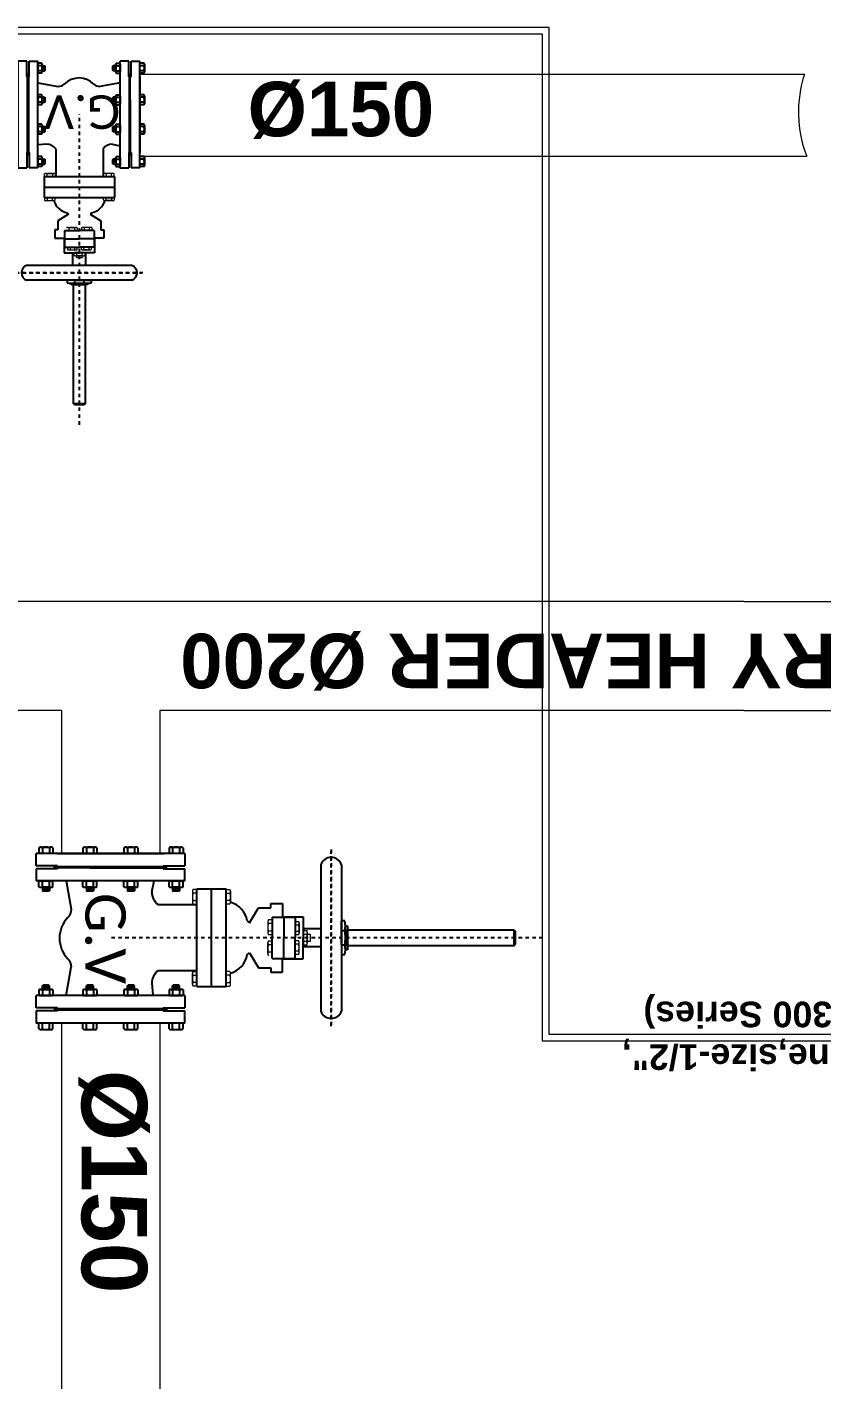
# Model space of a CAD drawing. Header units: inches. Extents: x -98933 to 1585249, y -3352739 to 192771.
# Drawn here: x 58104.57 to 58127.62, y 49889.17 to 49928.41 of the extents above; entities that cross this region are included whole.
import ezdxf

# ---------------------------------------------------------------- set-up
doc = ezdxf.new("R2010")
doc.units = ezdxf.units.IN
doc.header["$MEASUREMENT"] = 0
for name, pattern in [('CENTER2', [1.125, 0.75, -0.125, 0.125, -0.125]), ('CENTERX2', [4, 2.5, -0.5, 0.5, -0.5]), ('DASHED', [0.75, 0.5, -0.25])]:
    doc.linetypes.add(name, pattern=pattern)
doc.layers.get('0').update_dxf_attribs({"lineweight": 0})
for name, color, linetype in [('DIESEL_PUMP', 7, 'Continuous'), ('FIREFIGHTING', 241, 'Continuous'), ('flange', 33, 'Continuous'), ('OBJECT', 7, 'Continuous'), ('PUMP CETRE', 1, 'CENTERX2'), ('pump pipe', 241, 'Continuous')]:
    doc.layers.add(name, color=color, linetype=linetype)
for name, color, linetype, lineweight in [('DOOR', 222, 'Continuous', 0), ('Hydrant Pipe', 1, 'Continuous', 25), ('Pipe 40 mm', 1, 'Continuous', 25), ('stair 2', 210, 'Continuous', 9), ('wall', 7, 'Continuous', 0)]:
    doc.layers.add(name, color=color, linetype=linetype, lineweight=lineweight)
doc.styles.add('small', font='calibri.ttf', dxfattribs={"height": 4})
doc.styles.get("Standard").update_dxf_attribs({"font": 'arialbd.ttf', "height": 24})

# ---------------------------------------------------------------- blocks, each defined once
blk = doc.blocks.new('Gate Valve')
at = {"color": 8, "linetype": 'DASHED', "ltscale": 25}
for p, q in [((19520.2, 12754.2, -133037224.9), (19520.2, 12758, -133037224.9)), ((19522.1, 12758.4, -133037224.9), (19533.3, 12758.4, -133037224.9)), ((19523.9, 12761.5, -133037224.9), (19531.5, 12761.5, -133037224.9)), ((19523.9, 12758.4, -133037224.9), (19523.9, 12761.5, -133037224.9)), ((19524, 12754.2, -133037224.9), (19524, 12758, -133037224.9)), ((19531.5, 12761.5, -133037224.9), (19531.5, 12758.4, -133037224.9)), ((19531.5, 12758, -133037224.9), (19531.5, 12754.2, -133037224.9)), ((19535.2, 12758, -133037224.9), (19535.2, 12754.2, -133037224.9)), ((19511.2, 12746.2, -133037224.9), (19511.2, 12749.7, -133037224.9)), ((19511.2, 12746.2, -133037224.9), (19524.7, 12746.2, -133037224.9)), ((19512.9, 12750.1, -133037224.9), (19523, 12750.1, -133037224.9)), ((19514.5, 12746.2, -133037224.9), (19514.5, 12749.7, -133037224.9)), ((19521.3, 12749.7, -133037224.9), (19521.3, 12746.2, -133037224.9)), ((19524.7, 12749.7, -133037224.9), (19524.7, 12746.2, -133037224.9)), ((19530.8, 12749.7, -133037224.9), (19530.8, 12746.2, -133037224.9)), ((19544.3, 12746.2, -133037224.9), (19530.8, 12746.2, -133037224.9)), ((19542.6, 12750.1, -133037224.9), (19532.5, 12750.1, -133037224.9)), ((19534.2, 12749.7, -133037224.9), (19534.2, 12746.2, -133037224.9)), ((19540.9, 12746.2, -133037224.9), (19540.9, 12749.7, -133037224.9)), ((19544.3, 12746.2, -133037224.9), (19544.3, 12749.7, -133037224.9)), ((19509.5, 12722.7, -133037224.9), (19509.5, 12718.9, -133037224.9)), ((19509.5, 12722.7, -133037224.9), (19524.5, 12722.7, -133037224.9)), ((19511.4, 12718.4, -133037224.9), (19522.6, 12718.4, -133037224.9)), ((19513.3, 12722.7, -133037224.9), (19513.3, 12718.9, -133037224.9)), ((19520.7, 12718.9, -133037224.9), (19520.7, 12722.7, -133037224.9)), ((19524.5, 12718.9, -133037224.9), (19524.5, 12722.7, -133037224.9)), ((19531, 12718.9, -133037224.9), (19531, 12722.7, -133037224.9)), ((19545.9, 12722.7, -133037224.9), (19531, 12722.7, -133037224.9)), ((19544.1, 12718.4, -133037224.9), (19532.8, 12718.4, -133037224.9)), ((19534.7, 12718.9, -133037224.9), (19534.7, 12722.7, -133037224.9)), ((19542.2, 12722.7, -133037224.9), (19542.2, 12718.9, -133037224.9)), ((19478.6, 12676.2, -133037224.9), (19478.6, 12680, -133037224.9)), ((19478.6, 12676.2, -133037224.9), (19493.6, 12676.2, -133037224.9)), ((19480.5, 12680.5, -133037224.9), (19491.7, 12680.5, -133037224.9)), ((19482.3, 12676.2, -133037224.9), (19482.3, 12680, -133037224.9)), ((19489.8, 12680, -133037224.9), (19489.8, 12676.2, -133037224.9)), ((19493.6, 12680, -133037224.9), (19493.6, 12676.2, -133037224.9)), ((19561.9, 12680, -133037224.9), (19561.9, 12676.2, -133037224.9)), ((19576.9, 12676.2, -133037224.9), (19561.9, 12676.2, -133037224.9)), ((19575, 12680.5, -133037224.9), (19563.8, 12680.5, -133037224.9)), ((19565.6, 12680, -133037224.9), (19565.6, 12676.2, -133037224.9)), ((19573.1, 12676.2, -133037224.9), (19573.1, 12680, -133037224.9)), ((19576.9, 12676.2, -133037224.9), (19576.9, 12680, -133037224.9)), ((19478.6, 12646.3, -133037224.9), (19493.6, 12646.3, -133037224.9)), ((19478.6, 12646.3, -133037224.9), (19478.6, 12642.5, -133037224.9)), ((19482.3, 12646.3, -133037224.9), (19482.3, 12642.5, -133037224.9)), ((19489.8, 12642.5, -133037224.9), (19489.8, 12646.3, -133037224.9)), ((19493.6, 12642.5, -133037224.9), (19493.6, 12646.3, -133037224.9)), ((19576.9, 12646.3, -133037224.9), (19561.9, 12646.3, -133037224.9)), ((19561.9, 12642.5, -133037224.9), (19561.9, 12646.3, -133037224.9)), ((19565.6, 12642.5, -133037224.9), (19565.6, 12646.3, -133037224.9)), ((19573.1, 12646.3, -133037224.9), (19573.1, 12642.5, -133037224.9)), ((19576.9, 12646.3, -133037224.9), (19576.9, 12642.5, -133037224.9)), ((19480.5, 12642, -133037224.9), (19491.7, 12642, -133037224.9)), ((19575, 12642, -133037224.9), (19563.8, 12642, -133037224.9))]:
    blk.add_line(p, q, dxfattribs=at)
for centre, radius, start, end in [((19522.1, 12754.5, -133037224.9), 3.92, 61.493, 118.507), ((19527.7, 12743.5, -133037224.9), 15, 75.5225, 104.4775), ((19533.3, 12754.5, -133037224.9), 3.92, 61.493, 118.507), ((19512.9, 12746.6, -133037224.9), 3.53, 61.493, 118.507), ((19517.9, 12736.6, -133037224.9), 13.5, 75.5225, 104.4775), ((19523, 12746.6, -133037224.9), 3.53, 61.493, 118.507), ((19532.5, 12746.6, -133037224.9), 3.53, 61.493, 118.507), ((19537.5, 12736.6, -133037224.9), 13.5, 75.5225, 104.4775), ((19542.6, 12746.6, -133037224.9), 3.53, 61.493, 118.507), ((19511.4, 12722.4, -133037224.9), 3.92, 241.493, 298.507), ((19517, 12733.4, -133037224.9), 15, 255.5225, 284.4775), ((19522.6, 12722.4, -133037224.9), 3.92, 241.493, 298.507), ((19532.8, 12722.4, -133037224.9), 3.92, 241.493, 298.507), ((19538.5, 12733.4, -133037224.9), 15, 255.5225, 284.4775), ((19544.1, 12722.4, -133037224.9), 3.92, 241.493, 298.507), ((19480.5, 12676.6, -133037224.9), 3.92, 61.493, 118.507), ((19486.1, 12665.5, -133037224.9), 15, 75.5225, 104.4775), ((19491.7, 12676.6, -133037224.9), 3.92, 61.493, 118.507), ((19563.8, 12676.6, -133037224.9), 3.92, 61.493, 118.507), ((19569.4, 12665.5, -133037224.9), 15, 75.5225, 104.4775), ((19575, 12676.6, -133037224.9), 3.92, 61.493, 118.507), ((19480.5, 12645.9, -133037224.9), 3.92, 241.493, 298.507), ((19486.1, 12657, -133037224.9), 15, 255.5225, 284.4775), ((19491.7, 12645.9, -133037224.9), 3.92, 241.493, 298.507), ((19563.8, 12645.9, -133037224.9), 3.92, 241.493, 298.507), ((19569.4, 12657, -133037224.9), 15, 255.5225, 284.4775), ((19575, 12645.9, -133037224.9), 3.92, 241.493, 298.507)]:
    blk.add_arc(centre, radius, start, end, dxfattribs=at)
at = {"layer": 'DIESEL_PUMP', "color": 201, "linetype": 'Continuous', "ltscale": 0.01}
for p, q in [((19519.7, 12967.8, -133037224.9), (19521.1, 12969.3, -133037224.9)), ((19519.7, 12967.8, -133037224.9), (19535.8, 12967.8, -133037224.9)), ((19519.7, 12799.1, -133037224.9), (19519.7, 12967.8, -133037224.9)), ((19521.1, 12969.3, -133037224.9), (19534.3, 12969.3, -133037224.9)), ((19535.8, 12967.8, -133037224.9), (19534.3, 12969.3, -133037224.9)), ((19535.8, 12967.8, -133037224.9), (19535.8, 12799.1, -133037224.9)), ((19510.6, 12796.6, -133037224.9), (19510.6, 12793.1, -133037224.9)), ((19515.7, 12797.1, -133037224.9), (19515.7, 12799.1, -133037224.9)), ((19515.7, 12799.1, -133037224.9), (19539.8, 12799.1, -133037224.9)), ((19520.7, 12797.1, -133037224.9), (19515.7, 12797.1, -133037224.9)), ((19539.8, 12797.1, -133037224.9), (19515.7, 12797.1, -133037224.9)), ((19535.8, 12799.1, -133037224.9), (19519.7, 12799.1, -133037224.9)), ((19534.8, 12797.1, -133037224.9), (19520.7, 12797.1, -133037224.9)), ((19520.7, 12796.6, -133037224.9), (19520.7, 12793.1, -133037224.9)), ((19539.8, 12797.1, -133037224.9), (19534.8, 12797.1, -133037224.9)), ((19534.8, 12793.1, -133037224.9), (19534.8, 12796.6, -133037224.9)), ((19539.8, 12799.1, -133037224.9), (19539.8, 12797.1, -133037224.9)), ((19544.8, 12793.1, -133037224.9), (19544.8, 12796.6, -133037224.9)), ((19453.6, 12793.1, -133037224.9), (19602.2, 12793.1, -133037224.9)), ((19520.7, 12793.1, -133037224.9), (19510.6, 12793.1, -133037224.9)), ((19534.8, 12793.1, -133037224.9), (19520.7, 12793.1, -133037224.9)), ((19534.8, 12793.1, -133037224.9), (19544.8, 12793.1, -133037224.9)), ((19453.6, 12772.1, -133037224.9), (19602.2, 12772.1, -133037224.9)), ((19518.5, 12772.1, -133037224.9), (19518.5, 12754.2, -133037224.9)), ((19537, 12772.1, -133037224.9), (19537, 12754.2, -133037224.9)), ((19506.4, 12733.4, -133037224.9), (19506.4, 12754.2, -133037224.9)), ((19506.4, 12754.2, -133037224.9), (19527.7, 12754.2, -133037224.9)), ((19506.9, 12746.2, -133037224.9), (19527.7, 12746.2, -133037224.9)), ((19506.9, 12722.7, -133037224.9), (19506.9, 12746.2, -133037224.9)), ((19506.9, 12746.2, -133037224.9), (19527.7, 12746.2, -133037224.9)), ((19506.9, 12746.2, -133037224.9), (19527.7, 12746.2, -133037224.9)), ((19520.2, 12754.2, -133037224.9), (19535.2, 12754.2, -133037224.9)), ((19549.1, 12754.2, -133037224.9), (19527.7, 12754.2, -133037224.9)), ((19548.6, 12746.2, -133037224.9), (19527.7, 12746.2, -133037224.9)), ((19548.6, 12722.7, -133037224.9), (19548.6, 12746.2, -133037224.9)), ((19549.1, 12733.4, -133037224.9), (19549.1, 12754.2, -133037224.9)), ((19493, 12733.4, -133037224.9), (19506.9, 12733.4, -133037224.9)), ((19493, 12721.6, -133037224.9), (19493, 12733.4, -133037224.9)), ((19506.9, 12734.5, -133037224.9), (19527.7, 12734.5, -133037224.9)), ((19506.9, 12734.5, -133037224.9), (19527.7, 12734.5, -133037224.9)), ((19506.9, 12734.5, -133037224.9), (19527.7, 12734.5, -133037224.9)), ((19506.9, 12734.5, -133037224.9), (19527.7, 12734.5, -133037224.9)), ((19548.6, 12734.5, -133037224.9), (19527.7, 12734.5, -133037224.9)), ((19548.6, 12734.5, -133037224.9), (19527.7, 12734.5, -133037224.9)), ((19562.5, 12733.4, -133037224.9), (19548.6, 12733.4, -133037224.9)), ((19562.5, 12721.6, -133037224.9), (19562.5, 12733.4, -133037224.9)), ((19497.3, 12721.6, -133037224.9), (19493, 12721.6, -133037224.9)), ((19497.3, 12708.8, -133037224.9), (19497.3, 12721.6, -133037224.9)), ((19506.9, 12722.7, -133037224.9), (19527.7, 12722.7, -133037224.9)), ((19506.9, 12722.7, -133037224.9), (19527.7, 12722.7, -133037224.9)), ((19548.6, 12722.7, -133037224.9), (19527.7, 12722.7, -133037224.9)), ((19558.2, 12721.6, -133037224.9), (19562.5, 12721.6, -133037224.9)), ((19558.2, 12708.8, -133037224.9), (19558.2, 12721.6, -133037224.9)), ((19512.4, 12699.7, -133037224.9), (19497.3, 12708.8, -133037224.9)), ((19510.6, 12697.6, -133037224.9), (19512.4, 12699.7, -133037224.9)), ((19543.1, 12699.7, -133037224.9), (19558.2, 12708.8, -133037224.9)), ((19544.9, 12697.6, -133037224.9), (19543.1, 12699.7, -133037224.9)), ((19478.1, 12646.3, -133037224.9), (19478.1, 12676.2, -133037224.9)), ((19577.3, 12676.2, -133037224.9), (19478.1, 12676.2, -133037224.9)), ((19577.3, 12646.3, -133037224.9), (19577.3, 12676.2, -133037224.9)), ((19577.3, 12661.3, -133037224.9), (19478.1, 12661.3, -133037224.9)), ((19577.3, 12646.3, -133037224.9), (19478.1, 12646.3, -133037224.9))]:
    blk.add_line(p, q, dxfattribs=at)
for centre, radius, start, end in [((19515.7, 12771.8, -133037224.9), 25.3, 78.5364, 101.4636), ((19527.7, 12747.7, -133037224.9), 49.4, 81.7983, 98.2017), ((19539.8, 12771.8, -133037224.9), 25.3, 78.5364, 101.4636), ((19457.3, 12782.6, -133037224.9), 11.1, 109.5042, 250.4958), ((19598.5, 12782.6, -133037224.9), 11.1, 289.5042, 70.4958), ((19514.9, 12673.8, -133037224.9), 24.2, 100.3578, 163.7896), ((19540.5, 12673.8, -133037224.9), 24.2, 16.2104, 79.6422)]:
    blk.add_arc(centre, radius, start, end, dxfattribs=at)
at = {"layer": 'FIREFIGHTING'}
blk.add_line((19442.3, 12510.5, -133037224.9), (19442.3, 12607.5, -133037224.9), dxfattribs=at)
at = {"layer": 'flange', "color": 8}
for p, q in [((19435.7, 12620, -133037224.9), (19435.7, 12630.7, -133037224.9)), ((19436.3, 12632.4, -133037224.9), (19442.3, 12632.4, -133037224.9)), ((19470.1, 12620, -133037224.9), (19470.1, 12630.7, -133037224.9)), ((19475.9, 12632.4, -133037224.9), (19470.7, 12632.4, -133037224.9)), ((19476.4, 12620, -133037224.9), (19476.4, 12630.7, -133037224.9)), ((19580.1, 12620, -133037224.9), (19580.1, 12630.7, -133037224.9)), ((19580.7, 12632.4, -133037224.9), (19585.9, 12632.4, -133037224.9)), ((19586.4, 12620, -133037224.9), (19586.4, 12630.7, -133037224.9)), ((19620.3, 12632.4, -133037224.9), (19614.3, 12632.4, -133037224.9)), ((19620.8, 12620, -133037224.9), (19620.8, 12630.7, -133037224.9)), ((19436.3, 12628.9, -133037224.9), (19442.3, 12628.9, -133037224.9)), ((19436.3, 12621.8, -133037224.9), (19442.3, 12621.8, -133037224.9)), ((19436.3, 12618.2, -133037224.9), (19442.3, 12618.2, -133037224.9)), ((19475.9, 12628.9, -133037224.9), (19470.7, 12628.9, -133037224.9)), ((19475.9, 12621.8, -133037224.9), (19470.7, 12621.8, -133037224.9)), ((19475.9, 12618.2, -133037224.9), (19470.7, 12618.2, -133037224.9)), ((19476.4, 12628.9, -133037224.9), (19480, 12628.9, -133037224.9)), ((19476.4, 12621.8, -133037224.9), (19480, 12621.8, -133037224.9)), ((19476.5, 12628.9, -133037224.9), (19476.5, 12621.8, -133037224.9)), ((19477.1, 12628.2, -133037224.9), (19477.1, 12622.4, -133037224.9)), ((19477.7, 12628.9, -133037224.9), (19477.7, 12621.8, -133037224.9)), ((19478.2, 12628.2, -133037224.9), (19478.2, 12622.4, -133037224.9)), ((19478.8, 12628.9, -133037224.9), (19478.8, 12621.8, -133037224.9)), ((19479.4, 12628.2, -133037224.9), (19479.4, 12622.4, -133037224.9)), ((19480, 12628.9, -133037224.9), (19480, 12621.8, -133037224.9)), ((19480, 12628.9, -133037224.9), (19480.6, 12628.2, -133037224.9)), ((19480, 12621.8, -133037224.9), (19480.6, 12622.4, -133037224.9)), ((19480.6, 12628.2, -133037224.9), (19480.6, 12622.4, -133037224.9)), ((19576.6, 12628.9, -133037224.9), (19575.9, 12628.2, -133037224.9)), ((19575.9, 12628.2, -133037224.9), (19575.9, 12622.4, -133037224.9)), ((19576.6, 12621.8, -133037224.9), (19575.9, 12622.4, -133037224.9)), ((19580.1, 12628.9, -133037224.9), (19576.6, 12628.9, -133037224.9)), ((19576.6, 12628.9, -133037224.9), (19576.6, 12621.8, -133037224.9)), ((19580.1, 12621.8, -133037224.9), (19576.6, 12621.8, -133037224.9)), ((19577.1, 12628.2, -133037224.9), (19577.1, 12622.4, -133037224.9)), ((19577.7, 12628.9, -133037224.9), (19577.7, 12621.8, -133037224.9)), ((19578.3, 12628.2, -133037224.9), (19578.3, 12622.4, -133037224.9)), ((19578.9, 12628.9, -133037224.9), (19578.9, 12621.8, -133037224.9)), ((19579.5, 12628.2, -133037224.9), (19579.5, 12622.4, -133037224.9)), ((19580, 12628.9, -133037224.9), (19580, 12621.8, -133037224.9)), ((19580.7, 12628.9, -133037224.9), (19585.9, 12628.9, -133037224.9)), ((19580.7, 12621.8, -133037224.9), (19585.9, 12621.8, -133037224.9)), ((19580.7, 12618.2, -133037224.9), (19585.9, 12618.2, -133037224.9)), ((19620.3, 12628.9, -133037224.9), (19614.3, 12628.9, -133037224.9)), ((19620.3, 12621.8, -133037224.9), (19614.3, 12621.8, -133037224.9)), ((19620.3, 12618.2, -133037224.9), (19614.3, 12618.2, -133037224.9)), ((19455.7, 12538, -133037224.9), (19455.7, 12615.6, -133037224.9)), ((19456.7, 12615.6, -133037224.9), (19455.7, 12615.6, -133037224.9)), ((19456.7, 12538, -133037224.9), (19456.7, 12615.6, -133037224.9)), ((19599.8, 12501.9, -133037224.9), (19599.8, 12615.6, -133037224.9)), ((19599.8, 12615.6, -133037224.9), (19600.9, 12615.6, -133037224.9)), ((19600.9, 12501.9, -133037224.9), (19600.9, 12615.6, -133037224.9)), ((19435.7, 12574.2, -133037224.9), (19435.7, 12584.8, -133037224.9)), ((19436.3, 12586.6, -133037224.9), (19442.3, 12586.6, -133037224.9)), ((19436.3, 12583, -133037224.9), (19442.3, 12583, -133037224.9)), ((19436.3, 12575.9, -133037224.9), (19442.3, 12575.9, -133037224.9)), ((19470.1, 12574.2, -133037224.9), (19470.1, 12584.8, -133037224.9)), ((19475.9, 12586.6, -133037224.9), (19470.7, 12586.6, -133037224.9)), ((19475.9, 12583, -133037224.9), (19470.7, 12583, -133037224.9)), ((19475.9, 12575.9, -133037224.9), (19470.7, 12575.9, -133037224.9)), ((19476.4, 12574.2, -133037224.9), (19476.4, 12584.8, -133037224.9)), ((19476.4, 12583, -133037224.9), (19480, 12583, -133037224.9)), ((19476.4, 12575.9, -133037224.9), (19480, 12575.9, -133037224.9)), ((19476.5, 12583, -133037224.9), (19476.5, 12575.9, -133037224.9)), ((19477.1, 12582.4, -133037224.9), (19477.1, 12576.6, -133037224.9)), ((19477.7, 12583, -133037224.9), (19477.7, 12575.9, -133037224.9)), ((19478.2, 12582.4, -133037224.9), (19478.2, 12576.6, -133037224.9)), ((19478.8, 12583, -133037224.9), (19478.8, 12575.9, -133037224.9)), ((19479.4, 12582.4, -133037224.9), (19479.4, 12576.6, -133037224.9)), ((19480, 12583, -133037224.9), (19480.6, 12582.4, -133037224.9)), ((19480, 12583, -133037224.9), (19480, 12575.9, -133037224.9)), ((19480, 12575.9, -133037224.9), (19480.6, 12576.6, -133037224.9)), ((19480.6, 12582.4, -133037224.9), (19480.6, 12576.6, -133037224.9)), ((19576.6, 12583, -133037224.9), (19575.9, 12582.4, -133037224.9)), ((19575.9, 12582.4, -133037224.9), (19575.9, 12576.6, -133037224.9)), ((19576.6, 12575.9, -133037224.9), (19575.9, 12576.6, -133037224.9)), ((19576.6, 12583, -133037224.9), (19576.6, 12575.9, -133037224.9)), ((19580.1, 12583, -133037224.9), (19576.6, 12583, -133037224.9)), ((19580.1, 12575.9, -133037224.9), (19576.6, 12575.9, -133037224.9)), ((19577.1, 12582.4, -133037224.9), (19577.1, 12576.6, -133037224.9)), ((19577.7, 12583, -133037224.9), (19577.7, 12575.9, -133037224.9)), ((19578.3, 12582.4, -133037224.9), (19578.3, 12576.6, -133037224.9)), ((19578.9, 12583, -133037224.9), (19578.9, 12575.9, -133037224.9)), ((19579.5, 12582.4, -133037224.9), (19579.5, 12576.6, -133037224.9)), ((19580, 12583, -133037224.9), (19580, 12575.9, -133037224.9)), ((19580.1, 12574.2, -133037224.9), (19580.1, 12584.8, -133037224.9)), ((19580.7, 12586.6, -133037224.9), (19585.9, 12586.6, -133037224.9)), ((19580.7, 12583, -133037224.9), (19585.9, 12583, -133037224.9)), ((19580.7, 12575.9, -133037224.9), (19585.9, 12575.9, -133037224.9)), ((19586.4, 12574.2, -133037224.9), (19586.4, 12584.8, -133037224.9)), ((19620.3, 12586.6, -133037224.9), (19614.3, 12586.6, -133037224.9)), ((19620.3, 12583, -133037224.9), (19614.3, 12583, -133037224.9)), ((19620.3, 12575.9, -133037224.9), (19614.3, 12575.9, -133037224.9)), ((19620.8, 12574.2, -133037224.9), (19620.8, 12584.8, -133037224.9)), ((19436.3, 12572.4, -133037224.9), (19442.3, 12572.4, -133037224.9)), ((19475.9, 12572.4, -133037224.9), (19470.7, 12572.4, -133037224.9)), ((19580.7, 12572.4, -133037224.9), (19585.9, 12572.4, -133037224.9)), ((19620.3, 12572.4, -133037224.9), (19614.3, 12572.4, -133037224.9)), ((19435.7, 12532.7, -133037224.9), (19435.7, 12543.3, -133037224.9)), ((19436.3, 12545.1, -133037224.9), (19442.3, 12545.1, -133037224.9)), ((19436.3, 12541.5, -133037224.9), (19442.3, 12541.5, -133037224.9)), ((19470.1, 12532.7, -133037224.9), (19470.1, 12543.3, -133037224.9)), ((19475.9, 12545.1, -133037224.9), (19470.7, 12545.1, -133037224.9)), ((19475.9, 12541.5, -133037224.9), (19470.7, 12541.5, -133037224.9)), ((19476.4, 12532.7, -133037224.9), (19476.4, 12543.3, -133037224.9)), ((19476.4, 12541.5, -133037224.9), (19480, 12541.5, -133037224.9)), ((19476.5, 12541.5, -133037224.9), (19476.5, 12534.4, -133037224.9)), ((19477.1, 12540.9, -133037224.9), (19477.1, 12535.1, -133037224.9)), ((19477.7, 12541.5, -133037224.9), (19477.7, 12534.4, -133037224.9)), ((19478.2, 12540.9, -133037224.9), (19478.2, 12535.1, -133037224.9)), ((19478.8, 12541.5, -133037224.9), (19478.8, 12534.4, -133037224.9)), ((19479.4, 12540.9, -133037224.9), (19479.4, 12535.1, -133037224.9)), ((19480, 12541.5, -133037224.9), (19480.6, 12540.9, -133037224.9)), ((19480, 12541.5, -133037224.9), (19480, 12534.4, -133037224.9)), ((19480, 12534.4, -133037224.9), (19480.6, 12535.1, -133037224.9)), ((19480.6, 12540.9, -133037224.9), (19480.6, 12535.1, -133037224.9)), ((19576.6, 12541.5, -133037224.9), (19575.9, 12540.9, -133037224.9)), ((19575.9, 12540.9, -133037224.9), (19575.9, 12535.1, -133037224.9)), ((19576.6, 12534.4, -133037224.9), (19575.9, 12535.1, -133037224.9)), ((19576.6, 12541.5, -133037224.9), (19576.6, 12534.4, -133037224.9)), ((19580.1, 12541.5, -133037224.9), (19576.6, 12541.5, -133037224.9)), ((19577.1, 12540.9, -133037224.9), (19577.1, 12535.1, -133037224.9)), ((19577.7, 12541.5, -133037224.9), (19577.7, 12534.4, -133037224.9)), ((19578.3, 12540.9, -133037224.9), (19578.3, 12535.1, -133037224.9)), ((19578.9, 12541.5, -133037224.9), (19578.9, 12534.4, -133037224.9)), ((19579.5, 12540.9, -133037224.9), (19579.5, 12535.1, -133037224.9)), ((19580, 12541.5, -133037224.9), (19580, 12534.4, -133037224.9)), ((19580.1, 12532.7, -133037224.9), (19580.1, 12543.3, -133037224.9)), ((19580.7, 12545.1, -133037224.9), (19585.9, 12545.1, -133037224.9)), ((19580.7, 12541.5, -133037224.9), (19585.9, 12541.5, -133037224.9)), ((19586.4, 12532.7, -133037224.9), (19586.4, 12543.3, -133037224.9)), ((19620.3, 12545.1, -133037224.9), (19614.3, 12545.1, -133037224.9)), ((19620.3, 12541.5, -133037224.9), (19614.3, 12541.5, -133037224.9)), ((19620.8, 12532.7, -133037224.9), (19620.8, 12543.3, -133037224.9)), ((19436.3, 12534.4, -133037224.9), (19442.3, 12534.4, -133037224.9)), ((19436.3, 12530.9, -133037224.9), (19442.3, 12530.9, -133037224.9)), ((19475.9, 12534.4, -133037224.9), (19470.7, 12534.4, -133037224.9)), ((19475.9, 12530.9, -133037224.9), (19470.7, 12530.9, -133037224.9)), ((19476.4, 12534.4, -133037224.9), (19480, 12534.4, -133037224.9)), ((19580.1, 12534.4, -133037224.9), (19576.6, 12534.4, -133037224.9)), ((19580.7, 12534.4, -133037224.9), (19585.9, 12534.4, -133037224.9)), ((19580.7, 12530.9, -133037224.9), (19585.9, 12530.9, -133037224.9)), ((19620.3, 12534.4, -133037224.9), (19614.3, 12534.4, -133037224.9)), ((19620.3, 12530.9, -133037224.9), (19614.3, 12530.9, -133037224.9)), ((19435.7, 12487.9, -133037224.9), (19435.7, 12498.6, -133037224.9)), ((19436.3, 12500.3, -133037224.9), (19442.3, 12500.3, -133037224.9)), ((19436.3, 12496.8, -133037224.9), (19442.3, 12496.8, -133037224.9)), ((19456.7, 12501.9, -133037224.9), (19455.7, 12501.9, -133037224.9)), ((19470.1, 12487.9, -133037224.9), (19470.1, 12498.6, -133037224.9)), ((19475.9, 12500.3, -133037224.9), (19470.7, 12500.3, -133037224.9)), ((19475.9, 12496.8, -133037224.9), (19470.7, 12496.8, -133037224.9)), ((19476.4, 12487.9, -133037224.9), (19476.4, 12498.6, -133037224.9)), ((19476.4, 12496.8, -133037224.9), (19480, 12496.8, -133037224.9)), ((19476.5, 12496.8, -133037224.9), (19476.5, 12489.7, -133037224.9)), ((19477.1, 12496.1, -133037224.9), (19477.1, 12490.4, -133037224.9)), ((19477.7, 12496.8, -133037224.9), (19477.7, 12489.7, -133037224.9)), ((19478.2, 12496.1, -133037224.9), (19478.2, 12490.4, -133037224.9)), ((19478.8, 12496.8, -133037224.9), (19478.8, 12489.7, -133037224.9)), ((19479.4, 12496.1, -133037224.9), (19479.4, 12490.4, -133037224.9)), ((19480, 12496.8, -133037224.9), (19480.6, 12496.1, -133037224.9)), ((19480, 12496.8, -133037224.9), (19480, 12489.7, -133037224.9)), ((19480.6, 12496.1, -133037224.9), (19480.6, 12490.4, -133037224.9)), ((19576.6, 12496.8, -133037224.9), (19575.9, 12496.1, -133037224.9)), ((19575.9, 12496.1, -133037224.9), (19575.9, 12490.4, -133037224.9)), ((19576.6, 12496.8, -133037224.9), (19576.6, 12489.7, -133037224.9)), ((19580.1, 12496.8, -133037224.9), (19576.6, 12496.8, -133037224.9)), ((19577.1, 12496.1, -133037224.9), (19577.1, 12490.4, -133037224.9)), ((19577.7, 12496.8, -133037224.9), (19577.7, 12489.7, -133037224.9)), ((19578.3, 12496.1, -133037224.9), (19578.3, 12490.4, -133037224.9)), ((19578.9, 12496.8, -133037224.9), (19578.9, 12489.7, -133037224.9)), ((19579.5, 12496.1, -133037224.9), (19579.5, 12490.4, -133037224.9)), ((19580, 12496.8, -133037224.9), (19580, 12489.7, -133037224.9)), ((19580.1, 12487.9, -133037224.9), (19580.1, 12498.6, -133037224.9)), ((19580.7, 12500.3, -133037224.9), (19585.9, 12500.3, -133037224.9)), ((19580.7, 12496.8, -133037224.9), (19585.9, 12496.8, -133037224.9)), ((19586.4, 12487.9, -133037224.9), (19586.4, 12498.6, -133037224.9)), ((19599.8, 12501.9, -133037224.9), (19600.9, 12501.9, -133037224.9)), ((19620.3, 12500.3, -133037224.9), (19614.3, 12500.3, -133037224.9)), ((19620.3, 12496.8, -133037224.9), (19614.3, 12496.8, -133037224.9)), ((19620.8, 12487.9, -133037224.9), (19620.8, 12498.6, -133037224.9)), ((19436.3, 12489.7, -133037224.9), (19442.3, 12489.7, -133037224.9)), ((19436.3, 12486.2, -133037224.9), (19442.3, 12486.2, -133037224.9)), ((19475.9, 12489.7, -133037224.9), (19470.7, 12489.7, -133037224.9)), ((19475.9, 12486.2, -133037224.9), (19470.7, 12486.2, -133037224.9)), ((19476.4, 12489.7, -133037224.9), (19480, 12489.7, -133037224.9)), ((19480, 12489.7, -133037224.9), (19480.6, 12490.4, -133037224.9)), ((19576.6, 12489.7, -133037224.9), (19575.9, 12490.4, -133037224.9)), ((19580.1, 12489.7, -133037224.9), (19576.6, 12489.7, -133037224.9)), ((19580.7, 12489.7, -133037224.9), (19585.9, 12489.7, -133037224.9)), ((19580.7, 12486.2, -133037224.9), (19585.9, 12486.2, -133037224.9)), ((19620.3, 12489.7, -133037224.9), (19614.3, 12489.7, -133037224.9)), ((19620.3, 12486.2, -133037224.9), (19614.3, 12486.2, -133037224.9))]:
    blk.add_line(p, q, dxfattribs=at)
at = {"layer": 'flange', "color": 33}
for p, q in [((19442.3, 12634.2, -133037224.9), (19442.3, 12483.3, -133037224.9)), ((19442.3, 12634.2, -133037224.9), (19442.3, 12483.3, -133037224.9)), ((19442.3, 12634.2, -133037224.9), (19454.6, 12634.2, -133037224.9)), ((19442.3, 12634.2, -133037224.9), (19442.3, 12483.6, -133037224.9)), ((19454.6, 12612.3, -133037224.9), (19454.6, 12634.2, -133037224.9)), ((19470.3, 12634.2, -133037224.9), (19457.8, 12634.2, -133037224.9)), ((19457.8, 12612.3, -133037224.9), (19457.8, 12634.2, -133037224.9)), ((19470.1, 12634.2, -133037224.9), (19470.1, 12483.3, -133037224.9)), ((19586.2, 12634.2, -133037224.9), (19598.7, 12634.2, -133037224.9)), ((19586.4, 12634.2, -133037224.9), (19586.4, 12483.3, -133037224.9)), ((19598.7, 12612.3, -133037224.9), (19598.7, 12634.2, -133037224.9)), ((19614.4, 12634.2, -133037224.9), (19601.9, 12634.2, -133037224.9)), ((19601.9, 12612.3, -133037224.9), (19601.9, 12634.2, -133037224.9)), ((19614.3, 12634.2, -133037224.9), (19614.3, 12483.3, -133037224.9)), ((19442.3, 12505.1, -133037224.9), (19442.3, 12612.9, -133037224.9)), ((19442.3, 12504.8, -133037224.9), (19442.3, 12612.6, -133037224.9)), ((19455.7, 12612.3, -133037224.9), (19454.6, 12612.3, -133037224.9)), ((19455.7, 12612.3, -133037224.9), (19455.7, 12505.2, -133037224.9)), ((19456.7, 12612.3, -133037224.9), (19456.7, 12505.2, -133037224.9)), ((19456.7, 12612.3, -133037224.9), (19456.7, 12505.2, -133037224.9)), ((19456.7, 12612.3, -133037224.9), (19457.8, 12612.3, -133037224.9)), ((19599.8, 12612.3, -133037224.9), (19598.7, 12612.3, -133037224.9)), ((19599.8, 12612.3, -133037224.9), (19599.8, 12505.2, -133037224.9)), ((19599.8, 12612.3, -133037224.9), (19599.8, 12505.2, -133037224.9)), ((19600.9, 12612.3, -133037224.9), (19600.9, 12505.2, -133037224.9)), ((19600.9, 12612.3, -133037224.9), (19601.9, 12612.3, -133037224.9)), ((19455.7, 12505.2, -133037224.9), (19454.6, 12505.2, -133037224.9)), ((19454.6, 12505.2, -133037224.9), (19454.6, 12483.3, -133037224.9)), ((19456.7, 12505.2, -133037224.9), (19457.8, 12505.2, -133037224.9)), ((19457.8, 12505.2, -133037224.9), (19457.8, 12483.3, -133037224.9)), ((19598.7, 12505.2, -133037224.9), (19598.7, 12483.3, -133037224.9)), ((19599.8, 12505.2, -133037224.9), (19598.7, 12505.2, -133037224.9)), ((19600.9, 12505.2, -133037224.9), (19601.9, 12505.2, -133037224.9)), ((19601.9, 12505.2, -133037224.9), (19601.9, 12483.3, -133037224.9)), ((19454.6, 12483.3, -133037224.9), (19442.3, 12483.3, -133037224.9)), ((19457.8, 12483.3, -133037224.9), (19470.1, 12483.3, -133037224.9)), ((19598.7, 12483.3, -133037224.9), (19586.4, 12483.3, -133037224.9)), ((19601.9, 12483.3, -133037224.9), (19614.3, 12483.3, -133037224.9))]:
    blk.add_line(p, q, dxfattribs=at)
at = {"layer": 'flange'}
blk.add_line((19442.3, 12513.9, -133037224.9), (19442.3, 12604.1, -133037224.9), dxfattribs=at)
at = {"layer": 'flange', "color": 8}
for centre, radius, start, end in [((19439, 12630.7, -133037224.9), 3.23, 146.6799, 213.3199), ((19473.4, 12630.7, -133037224.9), 3.23, 146.6799, 213.3199), ((19473.2, 12630.7, -133037224.9), 3.23, 326.6799, 33.3199), ((19583.4, 12630.7, -133037224.9), 3.23, 146.6801, 213.3201), ((19583.2, 12630.7, -133037224.9), 3.23, 326.6801, 33.3201), ((19617.6, 12630.7, -133037224.9), 3.23, 326.6801, 33.3201), ((19447.9, 12625.3, -133037224.9), 12.1, 162.9802, 197.0196), ((19439, 12620, -133037224.9), 3.23, 146.6799, 213.3199), ((19482.2, 12625.3, -133037224.9), 12.1, 162.9802, 197.0196), ((19473.4, 12620, -133037224.9), 3.23, 146.6799, 213.3199), ((19464.3, 12625.3, -133037224.9), 12.1, 342.9802, 17.0196), ((19473.2, 12620, -133037224.9), 3.23, 326.6799, 33.3199), ((19592.2, 12625.3, -133037224.9), 12.1, 162.9804, 197.0198), ((19583.4, 12620, -133037224.9), 3.23, 146.6801, 213.3201), ((19574.3, 12625.3, -133037224.9), 12.1, 342.9804, 17.0198), ((19583.2, 12620, -133037224.9), 3.23, 326.6801, 33.3201), ((19608.7, 12625.3, -133037224.9), 12.1, 342.9804, 17.0198), ((19617.6, 12620, -133037224.9), 3.23, 326.6801, 33.3201), ((19439, 12584.8, -133037224.9), 3.23, 146.6799, 213.3199), ((19447.9, 12579.5, -133037224.9), 12.1, 162.9802, 197.0196), ((19439, 12574.2, -133037224.9), 3.23, 146.6799, 213.3199), ((19473.4, 12584.8, -133037224.9), 3.23, 146.6799, 213.3199), ((19482.2, 12579.5, -133037224.9), 12.1, 162.9802, 197.0196), ((19473.4, 12574.2, -133037224.9), 3.23, 146.6799, 213.3199), ((19473.2, 12584.8, -133037224.9), 3.23, 326.6799, 33.3199), ((19464.3, 12579.5, -133037224.9), 12.1, 342.9802, 17.0196), ((19473.2, 12574.2, -133037224.9), 3.23, 326.6799, 33.3199), ((19583.4, 12584.8, -133037224.9), 3.23, 146.6801, 213.3201), ((19592.2, 12579.5, -133037224.9), 12.1, 162.9804, 197.0198), ((19583.4, 12574.2, -133037224.9), 3.23, 146.6801, 213.3201), ((19583.2, 12584.8, -133037224.9), 3.23, 326.6801, 33.3201), ((19574.3, 12579.5, -133037224.9), 12.1, 342.9804, 17.0198), ((19583.2, 12574.2, -133037224.9), 3.23, 326.6801, 33.3201), ((19617.6, 12584.8, -133037224.9), 3.23, 326.6801, 33.3201), ((19608.7, 12579.5, -133037224.9), 12.1, 342.9804, 17.0198), ((19617.6, 12574.2, -133037224.9), 3.23, 326.6801, 33.3201), ((19439, 12543.3, -133037224.9), 3.23, 146.6799, 213.3199), ((19447.9, 12538, -133037224.9), 12.1, 162.9802, 197.0196), ((19473.4, 12543.3, -133037224.9), 3.23, 146.6799, 213.3199), ((19482.2, 12538, -133037224.9), 12.1, 162.9802, 197.0196), ((19473.2, 12543.3, -133037224.9), 3.23, 326.6799, 33.3199), ((19464.3, 12538, -133037224.9), 12.1, 342.9802, 17.0196), ((19583.4, 12543.3, -133037224.9), 3.23, 146.6801, 213.3201), ((19592.2, 12538, -133037224.9), 12.1, 162.9804, 197.0198), ((19583.2, 12543.3, -133037224.9), 3.23, 326.6801, 33.3201), ((19574.3, 12538, -133037224.9), 12.1, 342.9804, 17.0198), ((19617.6, 12543.3, -133037224.9), 3.23, 326.6801, 33.3201), ((19608.7, 12538, -133037224.9), 12.1, 342.9804, 17.0198), ((19439, 12532.7, -133037224.9), 3.23, 146.6799, 213.3199), ((19473.4, 12532.7, -133037224.9), 3.23, 146.6799, 213.3199), ((19473.2, 12532.7, -133037224.9), 3.23, 326.6799, 33.3199), ((19583.4, 12532.7, -133037224.9), 3.23, 146.6801, 213.3201), ((19583.2, 12532.7, -133037224.9), 3.23, 326.6801, 33.3201), ((19617.6, 12532.7, -133037224.9), 3.23, 326.6799, 33.3199), ((19617.6, 12532.7, -133037224.9), 3.23, 326.6801, 33.3201), ((19439, 12498.6, -133037224.9), 3.23, 146.6799, 213.3199), ((19447.9, 12493.3, -133037224.9), 12.1, 162.9802, 197.0196), ((19473.4, 12498.6, -133037224.9), 3.23, 146.6799, 213.3199), ((19482.2, 12493.3, -133037224.9), 12.1, 162.9802, 197.0196), ((19473.2, 12498.6, -133037224.9), 3.23, 326.6799, 33.3199), ((19464.3, 12493.3, -133037224.9), 12.1, 342.9802, 17.0196), ((19583.4, 12498.6, -133037224.9), 3.23, 146.6801, 213.3201), ((19592.2, 12493.3, -133037224.9), 12.1, 162.9804, 197.0198), ((19583.2, 12498.6, -133037224.9), 3.23, 326.6801, 33.3201), ((19574.3, 12493.3, -133037224.9), 12.1, 342.9804, 17.0198), ((19617.6, 12498.6, -133037224.9), 3.23, 326.6801, 33.3201), ((19608.7, 12493.3, -133037224.9), 12.1, 342.9804, 17.0198), ((19439, 12487.9, -133037224.9), 3.23, 146.6799, 213.3199), ((19473.4, 12487.9, -133037224.9), 3.23, 146.6799, 213.3199), ((19473.2, 12487.9, -133037224.9), 3.23, 326.6799, 33.3199), ((19583.4, 12487.9, -133037224.9), 3.23, 146.6801, 213.3201), ((19583.2, 12487.9, -133037224.9), 3.23, 326.6801, 33.3201), ((19617.6, 12487.9, -133037224.9), 3.23, 326.6801, 33.3201)]:
    blk.add_arc(centre, radius, start, end, dxfattribs=at)
at = {"layer": 'OBJECT'}
blk.add_line((19442.3, 12606.8, -133037224.9), (19442.3, 12511.1, -133037224.9), dxfattribs=at)
at = {"layer": 'PUMP CETRE', "color": 8, "linetype": 'CENTER2'}
blk.add_line((19527.7, 12997.2, -133037224.9), (19527.7, 12558.1, -133037224.9), dxfattribs=at)
at = {"layer": 'PUMP CETRE', "color": 1, "linetype": 'CENTER2'}
for p, q in [((19438, 12782.6, -133037224.9), (19616, 12782.6, -133037224.9)), ((19617.5, 12782.6, -133037224.9), (19439.5, 12782.6, -133037224.9))]:
    blk.add_line(p, q, dxfattribs=at)
at = {"layer": 'pump pipe', "linetype": 'Continuous'}
for p, q in [((19494, 12607.1, -133037224.9), (19494, 12646.3, -133037224.9)), ((19561.1, 12607.1, -133037224.9), (19561.1, 12646.3, -133037224.9)), ((19481.3, 12600.7, -133037224.9), (19469.9, 12603, -133037224.9)), ((19573.9, 12600.7, -133037224.9), (19585.7, 12601.7, -133037224.9)), ((19470.1, 12514, -133037224.9), (19498.8, 12519, -133037224.9)), ((19586.4, 12514, -133037224.9), (19557.5, 12519, -133037224.9))]:
    blk.add_line(p, q, dxfattribs=at)
for centre, radius, start, end in [((19481.3, 12616.7, -133037224.9), 16, 270, 322.9032), ((19573.9, 12616.7, -133037224.9), 16, 217.0968, 270), ((19498.8, 12507.1, -133037224.9), 12, 45.5847, 90), ((19528.1, 12537, -133037224.9), 29.9, 225.5847, 314.4153), ((19557.5, 12507.1, -133037224.9), 12, 90, 134.4153)]:
    blk.add_arc(centre, radius, start, end, dxfattribs=at)
at = {"layer": 'wall', "linetype": 'Continuous', "ltscale": 5000}
for p, q in [((19455.7, 12501.9, -133037224.9), (19455.7, 12505.2, -133037224.9)), ((19456.7, 12501.9, -133037224.9), (19456.7, 12505.2, -133037224.9))]:
    blk.add_line(p, q, dxfattribs=at)
blk = doc.blocks.new('RFF')
at = {"layer": 'FIREFIGHTING', "color": 5, "lineweight": 5, "ltscale": 5, "elevation": 893361.882}
for points in [[(-221462.524, 148448.315), (-221422.484, 148448.315), (-221422.484, 148446.152), (-221422.484, 148402.674), (-221385.643, 148402.674), (-221385.643, 148400.472)], [(-221462.524, 148448.006), (-221422.793, 148448.006), (-221422.793, 148446.152), (-221422.793, 148402.365), (-221385.952, 148402.365), (-221385.952, 148400.472)]]:
    blk.add_lwpolyline(points, dxfattribs=at)
at = {"layer": 'FIREFIGHTING', "color": 3, "lineweight": 5, "ltscale": 5}
blk.add_arc((-221405.628, 148444.467, 893361.882), 5.551, 162.08983, 201.1317, dxfattribs=at)
at = {"layer": 'Hydrant Pipe', "color": 1, "lineweight": 5}
for p, q in [((-221441.013, 148446.174, 893361.882), (-221410.91, 148446.174, 893361.882)), ((-221441.013, 148442.466, 893361.882), (-221410.806, 148442.466, 893361.882)), ((-221413.653, 148422.285, -642417.484), (-221473.097, 148422.285, -642417.484)), ((-221413.653, 148422.285, -642417.484), (-221409.141, 148422.285, -642417.484)), ((-221444.563, 148417.34, -642417.484), (-221448.646, 148417.34, -642417.484)), ((-221444.563, 148417.34, 893361.882), (-221444.563, 148410.858, 893361.882)), ((-221413.653, 148417.34, -642417.484), (-221440.113, 148417.34, -642417.484)), ((-221440.113, 148417.34, -642417.484), (-221440.113, 148410.858, 893361.882)), ((-221413.653, 148417.34, -642417.484), (-221333.466, 148417.34, -642417.484)), ((-221444.563, 148403.176, 893361.882), (-221444.563, 148389.253, 893361.882)), ((-221440.113, 148403.176, 893361.882), (-221440.113, 148389.164, 893361.882))]:
    blk.add_line(p, q, dxfattribs=at)
at = {"layer": 'Hydrant Pipe', "color": 240, "lineweight": 5}
for p, q in [((-221444.563, 148389.253, 893361.882), (-221444.563, 148368.454, 893361.882)), ((-221440.113, 148389.164, 893361.882), (-221440.113, 148368.27, 893361.882))]:
    blk.add_line(p, q, dxfattribs=at)
at = {"layer": 'stair 2', "color": 4, "lineweight": -2}
for p, xscale, yscale, zscale, rotation in [((-220817.641, 148847.018, 5158897.04), 0.03206271894875011, 0.03206271894678914, 0.03206271899854422, 180), ((-222003.213, 149279.14, 6834742.471), 0.04465953483620777, 0.04465953483347637, 0.04465953490556501, 270)]:
    blk.add_blockref('Gate Valve', p, dxfattribs=dict(at, xscale=xscale, yscale=yscale, zscale=zscale, rotation=rotation))
at = {"color": 1, "lineweight": 5, "ltscale": 200, "attachment_point": 1, "style": 'small'}
for insert, char_height, width, rotation in [((-221441.901, 148443.698, 893361.882), 1.5228, 4.14887, 180), ((-221441.654, 148409.076, 1814835.573), 1.8274, 4.97865, 270)]:
    blk.add_mtext('{\\C0;G.V}', dxfattribs=dict(at, insert=insert, char_height=char_height, width=width, rotation=rotation))
at = {"layer": 'DOOR', "lineweight": 5, "insert": (-221406.685, 148404.495, 893361.882), "char_height": 1.15889, "width": 59.46873, "attachment_point": 8, "rotation": 180}
blk.add_mtext('\\A1;\\pi-6.86749,l6.86749,t6.86749;{\\C30;Pressure Sensing Line,size-1/2",\\P Materials-SS pipe(300 Series)}', dxfattribs=at)
at = {"layer": 'Pipe 40 mm', "color": 1, "lineweight": 5, "insert": (-221436.13, 148445.836, -642417.484), "char_height": 2.47229, "width": 15.34044, "attachment_point": 1}
blk.add_mtext('{\\C0;%%C150}', dxfattribs=at)
at = {"layer": 'Pipe 40 mm', "color": 1, "lineweight": 5, "attachment_point": 1}
for s, insert, char_height, width, rotation in [('{\\C152;DELIVERY HEADER %%C200}', (-221396.969, 148418.351, -642417.484), 2.47229, 46.40608, 180), ('{\\C0;%%C150}', (-221440.685, 148401.054, 1814835.573), 2.96675, 18.40853, 270)]:
    blk.add_mtext(s, dxfattribs=dict(at, insert=insert, char_height=char_height, width=width, rotation=rotation))

msp = doc.modelspace()

# ---------------------------------------------------------------- block references
at = {"lineweight": -2, "xscale": 0.6399999999994179, "yscale": 0.6399999999994179, "zscale": 0.639999999984866}
msp.add_blockref('RFF', (199830.092, -45078.511, -483662.736), dxfattribs=at)

doc.saveas('drawing.dxf')
